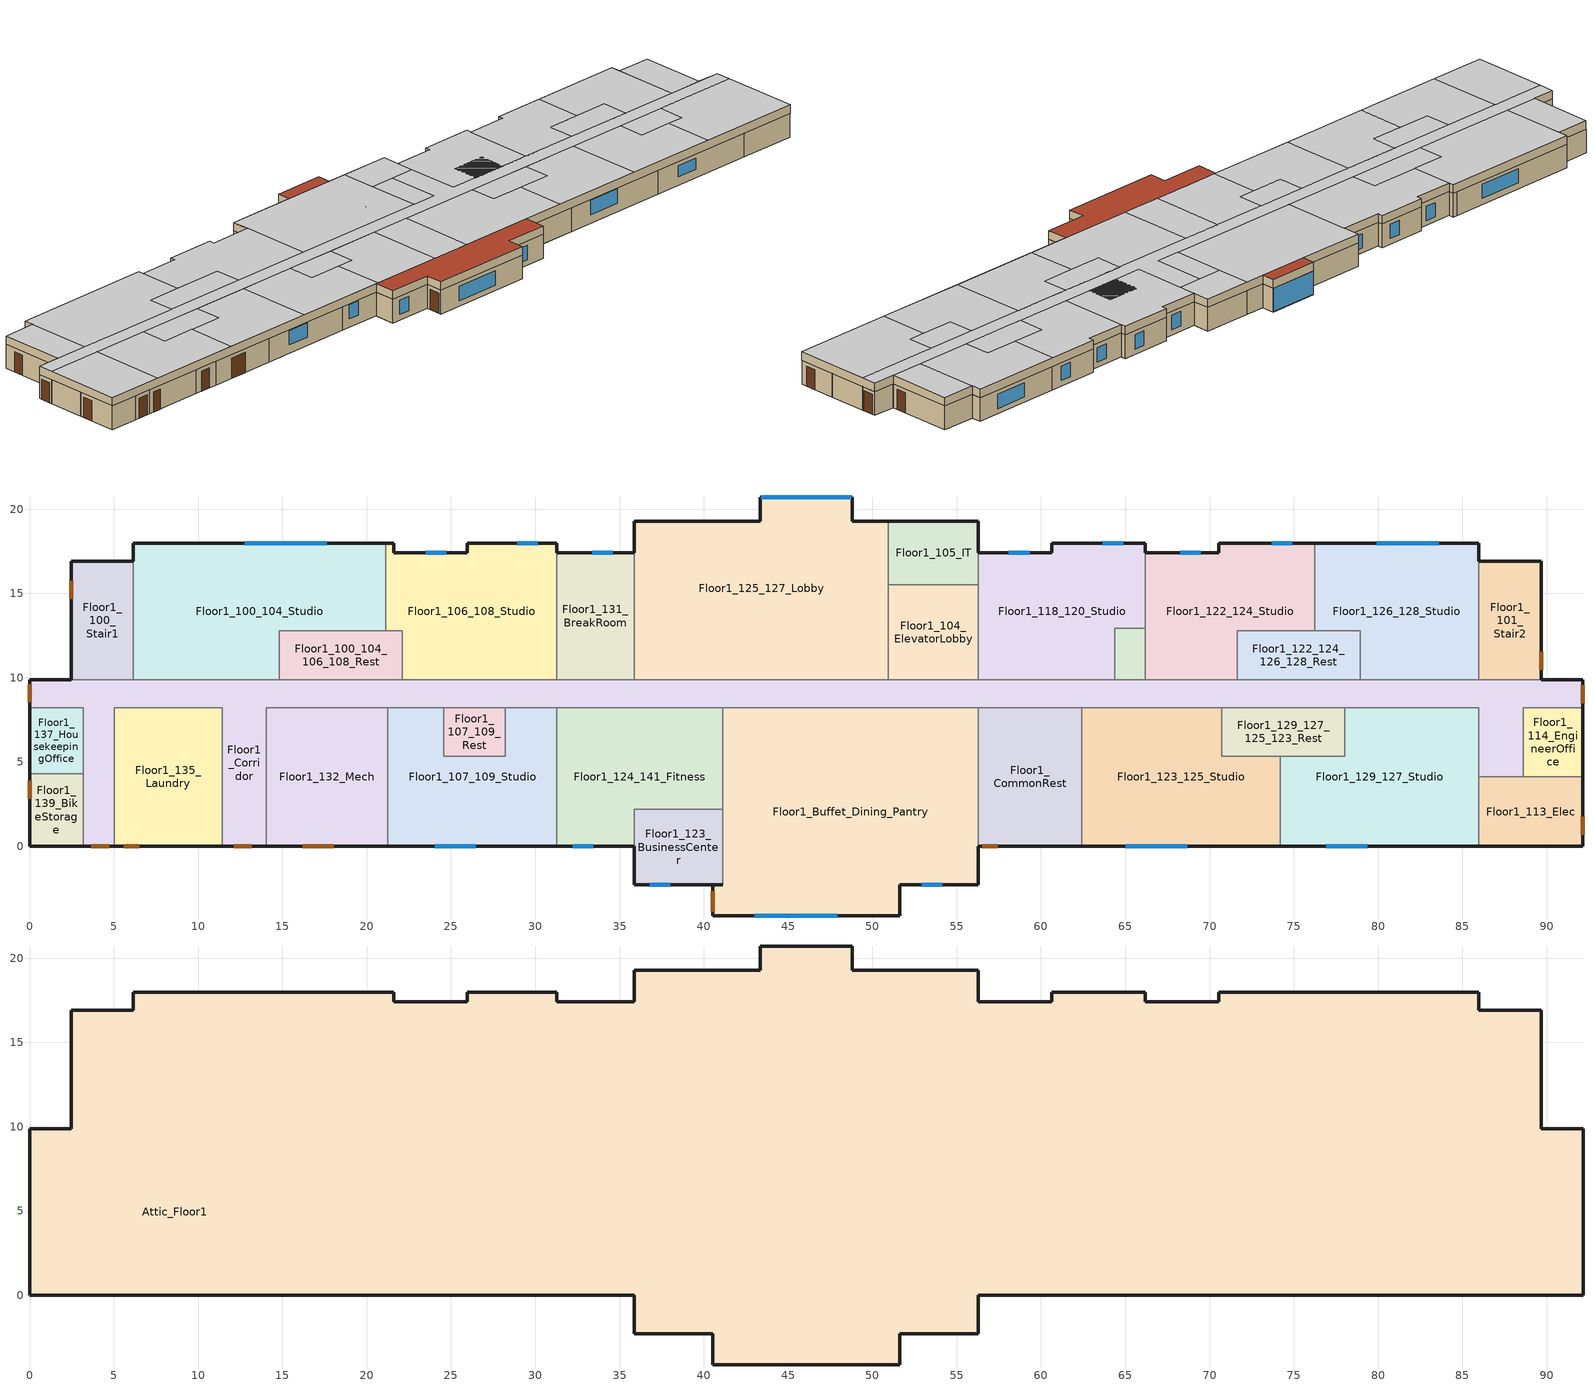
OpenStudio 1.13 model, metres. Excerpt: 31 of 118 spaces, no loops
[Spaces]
Floor1_125_127_Lobby
 floor ground: 35.86,9.89 35.86,19.28 43.35,19.28 43.35,20.71 48.81,20.71 48.81,19.28 50.95,19.28 50.95,9.89 z0
 wall outside: 50.95,19.28 48.81,19.28 48.81,20.71 43.35,20.71 43.35,19.28 35.86,19.28 35.86,17.42 z0:2.54
 wall to Floor1_Corridor: 35.86,9.89 50.95,9.89 z0:2.54
 wall to Floor1_131_BreakRoom: 35.86,17.42 35.86,9.89 z0:2.54
 wall to Floor1_105_IT: 50.95,15.51 50.95,19.28 z0:2.54
 wall to Floor1_104_ElevatorLobby: 50.95,9.89 50.95,15.51 z0:2.54
 window: 48.76,20.71 43.4,20.71 z0.04:2.49
Floor1_105_IT
 floor ground: 50.95,15.51 50.95,19.28 56.29,19.28 56.29,15.51 z0
 wall outside: 56.29,17.42 56.29,19.28 50.95,19.28 z0:2.54
 wall to Floor1_118_120_Studio: 56.29,15.51 56.29,17.42 z0:2.54
 wall to Floor1_104_ElevatorLobby: 50.95,15.51 56.29,15.51 z0:2.54
Floor1_126_128_Studio
 floor ground: 78.94,9.89 78.94,12.78 76.23,12.78 76.23,17.98 85.95,17.98 85.95,9.89 z0
 wall outside: 85.95,16.92 85.95,17.98 76.23,17.98 z0:2.54
 wall to Floor1_Corridor: 78.94,9.89 85.95,9.89 z0:2.54
 wall to Floor1_122_124_126_128_Rest: 76.23,12.78 78.94,12.78 78.94,9.89 z0:2.54
 wall to Floor1_122_124_Studio: 76.23,17.98 76.23,12.78 z0:2.54
 wall to Floor1_101_Stair2: 85.95,9.89 85.95,16.92 z0:2.54
 window: 83.59,17.98 79.93,17.98 z0.56:2.09
Floor1_122_124_Studio
 floor ground: 66.19,9.89 66.19,17.42 70.54,17.42 70.54,17.98 76.23,17.98 76.23,12.78 71.63,12.78 71.63,9.89 z0
 wall outside: 76.23,17.98 70.54,17.98 70.54,17.42 66.19,17.42 z0:2.54
 wall to Floor1_Corridor: 66.19,9.89 71.63,9.89 z0:2.54
 wall to Floor1_118_120_Rest: 66.19,12.93 66.19,9.89 z0:2.54
 wall to Floor1_118_120_Studio: 66.19,17.42 66.19,12.93 z0:2.54
 wall to Floor1_122_124_126_128_Rest: 71.63,9.89 71.63,12.78 76.23,12.78 z0:2.54
 window: 74.9,17.98 73.68,17.98 z0.62:2.15; 69.47,17.42 68.25,17.42 z0.55:2.08
Floor1_118_120_Studio
 floor ground: 56.29,9.89 56.29,17.42 60.63,17.42 60.63,17.98 66.19,17.98 66.19,12.93 64.36,12.93 64.36,9.89 z0
 wall outside: 66.19,17.42 66.19,17.98 60.63,17.98 60.63,17.42 56.29,17.42 z0:2.54
 wall to Floor1_Corridor: 56.29,9.89 64.36,9.89 z0:2.54
 wall to Floor1_104_ElevatorLobby: 56.29,15.51 56.29,9.89 z0:2.54
 wall to Floor1_118_120_Rest: 64.36,9.89 64.36,12.93 66.19,12.93 z0:2.54
 window: 64.89,17.98 63.67,17.98 z0.57:2.09; 59.32,17.42 58.1,17.42 z0.58:2.11
Floor1_106_108_Studio
 floor ground: 22.12,9.89 22.12,12.78 21.15,12.78 21.15,17.98 21.62,17.98 21.62,17.42 25.96,17.42 25.96,17.98 31.27,17.98 31.27,9.89 z0
 wall outside: 31.27,17.42 31.27,17.98 25.96,17.98 25.96,17.42 21.62,17.42 21.62,17.98 21.15,17.98 z0:2.54
 wall to Floor1_Corridor: 22.12,9.89 31.27,9.89 z0:2.54
 wall to Floor1_100_104_106_108_Rest: 21.15,12.78 22.12,12.78 22.12,9.89 z0:2.54
 wall to Floor1_100_104_Studio: 21.15,17.98 21.15,12.78 z0:2.54
 wall to Floor1_131_BreakRoom: 31.27,9.89 31.27,17.42 z0:2.54
 window: 30.16,17.98 28.94,17.98 z0.61:2.14; 24.73,17.42 23.51,17.42 z0.47:1.99
Floor1_100_104_Studio
 floor ground: 6.15,9.89 6.15,17.98 21.15,17.98 21.15,12.78 14.81,12.78 14.81,9.89 z0
 wall outside: 21.15,17.98 6.15,17.98 6.15,16.92 z0:2.54
 wall to Floor1_Corridor: 6.15,9.89 14.81,9.89 z0:2.54
 wall to Floor1_100_Stair1: 6.15,16.92 6.15,9.89 z0:2.54
 wall to Floor1_100_104_106_108_Rest: 14.81,9.89 14.81,12.78 21.15,12.78 z0:2.54
 window: 17.64,17.98 12.76,17.98 z0.64:2.16
Floor1_131_BreakRoom
 floor ground: 31.27,9.89 31.27,17.42 35.86,17.42 35.86,9.89 z0
 wall outside: 35.86,17.42 31.27,17.42 z0:2.54
 wall to Floor1_Corridor: 31.27,9.89 35.86,9.89 z0:2.54
 window: 34.61,17.42 33.39,17.42 z0.51:2.03
Floor1_101_Stair2
 floor ground: 85.95,9.89 85.95,16.92 89.66,16.92 89.66,9.89 z0
 wall outside: 89.66,9.89 89.66,16.92 85.95,16.92 z0:2.54
 wall to Floor1_Corridor: 85.95,9.89 89.66,9.89 z0:2.54
 door: 89.66,10.47 89.66,11.54 z0:2.13
Floor1_100_Stair1
 floor ground: 2.49,9.89 2.49,16.92 6.15,16.92 6.15,9.89 z0
 wall outside: 6.15,16.92 2.49,16.92 2.49,9.89 z0:2.54
 wall to Floor1_Corridor: 2.49,9.89 6.15,9.89 z0:2.54
 door: 2.49,15.76 2.49,14.7 z0:2.13
Floor1_104_ElevatorLobby
 floor ground: 50.95,9.89 50.95,15.51 56.29,15.51 56.29,9.89 z0
 wall to Floor1_Corridor: 50.95,9.89 56.29,9.89 z0:2.54
Floor1_118_120_Rest
 floor ground: 66.19,9.89 64.36,9.89 64.36,12.93 66.19,12.93 z0
 wall to Floor1_Corridor: 64.36,9.89 66.19,9.89 z0:2.54
Floor1_122_124_126_128_Rest
 floor ground: 71.63,9.89 71.63,12.78 78.94,12.78 78.94,9.89 z0
 wall to Floor1_Corridor: 71.63,9.89 78.94,9.89 z0:2.54
Floor1_100_104_106_108_Rest
 floor ground: 14.81,9.89 14.81,12.78 22.12,12.78 22.12,9.89 z0
 wall to Floor1_Corridor: 14.81,9.89 22.12,9.89 z0:2.54
Floor1_Corridor
 floor ground: 3.2,0 3.2,8.23 0,8.23 0,9.89 92.15,9.89 92.15,8.23 88.62,8.23 88.62,4.11 85.95,4.11 85.95,8.23 14.05,8.23 14.05,0 11.43,0 11.43,8.23 5.03,8.23 5.03,0 z0
 wall outside: 11.43,0 14.05,0 / 3.2,0 5.03,0 / 2.49,9.89 0,9.89 0,8.23 / 92.15,8.23 92.15,9.89 89.66,9.89 z0:2.54
 wall to Floor1_CommonRest: 56.29,8.23 62.41,8.23 z0:2.54
 wall to Floor1_Buffet_Dining_Pantry: 41.12,8.23 56.29,8.23 z0:2.54
 wall to Floor1_124_141_Fitness: 31.27,8.23 41.12,8.23 z0:2.54
 wall to Floor1_107_109_Studio: 28.22,8.23 31.27,8.23 / 21.26,8.23 24.56,8.23 z0:2.54
 wall to Floor1_107_109_Rest: 24.56,8.23 28.22,8.23 z0:2.54
 wall to Floor1_132_Mech: 14.05,0 14.05,8.23 21.26,8.23 z0:2.54
 wall to Floor1_135_Laundry: 5.03,0 5.03,8.23 11.43,8.23 11.43,0 z0:2.54
 wall to Floor1_139_BikeStorage: 3.2,4.3 3.2,0 z0:2.54
 wall to Floor1_137_HousekeepingOffice: 0,8.23 3.2,8.23 3.2,4.3 z0:2.54
 wall to Floor1_114_EngineerOffice: 88.62,4.11 88.62,8.23 92.15,8.23 z0:2.54
 wall to Floor1_113_Elec: 85.95,4.11 88.62,4.11 z0:2.54
 wall to Floor1_129_127_Studio: 78.03,8.23 85.95,8.23 85.95,4.11 z0:2.54
 wall to Floor1_129_127_125_123_Rest: 70.71,8.23 78.03,8.23 z0:2.54
 wall to Floor1_123_125_Studio: 62.41,8.23 70.71,8.23 z0:2.54
 door: 12.13,0 13.19,0 / 3.65,0 4.72,0 / 0,9.61 0,8.54 / 92.15,8.48 92.15,9.54 z0:2.13
Floor1_114_EngineerOffice
 floor ground: 88.62,4.11 88.62,8.23 92.15,8.23 92.15,4.11 z0
 wall outside: 92.15,4.11 92.15,8.23 z0:2.54
 wall to Floor1_113_Elec: 88.62,4.11 92.15,4.11 z0:2.54
Floor1_129_127_Studio
 floor ground: 74.18,0 74.18,5.34 78.03,5.34 78.03,8.23 85.95,8.23 85.95,0 z0
 wall outside: 74.18,0 85.95,0 z0:2.54
 wall to Floor1_123_125_Studio: 74.18,5.34 74.18,0 z0:2.54
 wall to Floor1_129_127_125_123_Rest: 78.03,8.23 78.03,5.34 74.18,5.34 z0:2.54
 wall to Floor1_113_Elec: 85.95,0 85.95,4.11 z0:2.54
 window: 76.92,0 79.36,0 z0.91:2.09
Floor1_129_127_125_123_Rest
 floor ground: 70.71,5.34 70.71,8.23 78.03,8.23 78.03,5.34 z0
 wall to Floor1_123_125_Studio: 70.71,8.23 70.71,5.34 74.18,5.34 z0:2.54
Floor1_123_125_Studio
 floor ground: 62.41,0 62.41,8.23 70.71,8.23 70.71,5.34 74.18,5.34 74.18,0 z0
 wall outside: 62.41,0 74.18,0 z0:2.54
 wall to Floor1_CommonRest: 62.41,8.23 62.41,0 z0:2.54
 window: 65.02,0 68.68,0 z0.91:2.44
Floor1_CommonRest
 floor ground: 56.29,0 56.29,8.23 62.41,8.23 62.41,0 z0
 wall outside: 56.29,0 57.6,0 62.41,0 z0:2.54
 wall to Floor1_Buffet_Dining_Pantry: 56.29,8.23 56.29,0 z0:2.54
 door: 56.51,0 57.43,0 z0:2.13
Floor1_Buffet_Dining_Pantry
 floor ground: 40.54,-4.12 40.54,-2.29 41.12,-2.29 41.12,8.23 56.29,8.23 56.29,-2.29 51.61,-2.29 51.61,-4.12 z0
 wall outside: 41.12,-2.29 40.54,-2.29 40.54,-4.12 51.61,-4.12 51.61,-2.29 56.29,-2.29 56.29,0 z0:2.54
 wall to Floor1_123_BusinessCenter: 41.12,2.19 41.12,-2.29 z0:2.54
 wall to Floor1_124_141_Fitness: 41.12,8.23 41.12,2.19 z0:2.54
 window: 52.91,-2.29 54.13,-2.29 z0.58:2.1; 43.03,-4.12 47.91,-4.12 z0.59:2.11
 door: 40.54,-2.65 40.54,-3.87 z0:2.13
Floor1_124_141_Fitness
 floor ground: 31.27,0 31.27,8.23 41.12,8.23 41.12,2.19 35.86,2.19 35.86,0 z0
 wall outside: 31.27,0 35.86,0 z0:2.54
 wall to Floor1_123_BusinessCenter: 35.86,0 35.86,2.19 41.12,2.19 z0:2.54
 wall to Floor1_107_109_Studio: 31.27,8.23 31.27,0 z0:2.54
 window: 32.22,0 33.43,0 z0.91:2.44
Floor1_107_109_Studio
 floor ground: 21.26,0 21.26,8.23 24.56,8.23 24.56,5.34 28.22,5.34 28.22,8.23 31.27,8.23 31.27,0 z0
 wall outside: 21.26,0 31.27,0 z0:2.54
 wall to Floor1_132_Mech: 21.26,8.23 21.26,0 z0:2.54
 wall to Floor1_107_109_Rest: 28.22,8.23 28.22,5.34 24.56,5.34 24.56,8.23 z0:2.54
 window: 24.03,0 26.47,0 z0.91:2.44
Floor1_107_109_Rest
 floor ground: 24.56,5.34 24.56,8.23 28.22,8.23 28.22,5.34 z0
Floor1_132_Mech
 floor ground: 21.26,0 14.05,0 14.05,8.23 21.26,8.23 z0
 wall outside: 14.05,0 21.26,0 z0:2.54
 door: 16.21,0 18.04,0 z0:2.13
Floor1_135_Laundry
 floor ground: 5.03,0 5.03,8.23 11.43,8.23 11.43,0 z0
 wall outside: 5.03,0 11.43,0 z0:2.54
 door: 5.6,0 6.51,0 z0:2.13
Floor1_137_HousekeepingOffice
 floor ground: 0,4.3 0,8.23 3.2,8.23 3.2,4.3 z0
 wall outside: 0,8.23 0,4.3 z0:2.54
 wall to Floor1_139_BikeStorage: 0,4.3 3.2,4.3 z0:2.54
Floor1_139_BikeStorage
 floor ground: 0,0 0,4.3 3.2,4.3 3.2,0 z0
 wall outside: 0,4.3 0,0 3.2,0 z0:2.54
 door: 0,3.89 0,2.82 z0:2.13
Floor1_113_Elec
 floor ground: 85.95,0 85.95,4.11 92.15,4.11 92.15,0 z0
 wall outside: 85.95,0 92.15,0 92.15,4.11 z0:2.54
 door: 92.15,0.68 92.15,1.74 z0:2.13
Floor1_123_BusinessCenter
 floor ground: 35.86,-2.29 35.86,2.19 41.12,2.19 41.12,-2.29 z0
 wall outside: 35.86,0 35.86,-2.29 40.54,-2.29 41.12,-2.29 z0:2.54
 window: 36.79,-2.29 38.01,-2.29 z0.61:2.14
Attic_Floor1
 floor to Floor1_106_108_Studio: 22.12,9.89 22.12,12.78 18.71,12.78 18.71,17.98 21.62,17.98 21.62,17.42 25.96,17.42 25.96,17.98 31.27,17.98 31.27,9.89 z2.54
 floor to Floor1_100_104_Studio: 6.15,9.89 6.15,17.98 18.71,17.98 18.71,12.78 14.81,12.78 14.81,9.89 z2.54
 floor to Floor1_126_128_Studio: 78.94,9.89 78.94,12.78 76.23,12.78 76.23,17.98 85.95,17.98 85.95,9.89 z2.54
 floor to Floor1_100_Stair1: 2.49,9.89 2.49,16.92 6.15,16.92 6.15,9.89 z2.54
 floor to Floor1_124_141_Fitness: 31.27,0 31.27,8.23 41.12,8.23 41.12,2.19 35.86,2.19 35.86,0 z2.54
 floor to Floor1_123_125_Studio: 62.41,0 62.41,8.23 70.71,8.23 70.71,5.34 74.18,5.34 74.18,0 z2.54
 floor to Floor1_101_Stair2: 85.95,9.89 85.95,16.92 89.66,16.92 89.66,9.89 z2.54
 floor to Floor1_125_127_Lobby: 35.86,9.89 35.86,19.28 43.35,19.28 43.35,20.71 48.81,20.71 48.81,19.28 50.95,19.28 50.95,9.89 z2.54
 floor to Floor1_100_104_106_108_Rest: 14.81,9.89 14.81,12.78 22.12,12.78 22.12,9.89 z2.54
 floor to Floor1_137_HousekeepingOffice: 0,4.3 0,8.23 3.2,8.23 3.2,4.3 z2.54
 floor to Floor1_122_124_126_128_Rest: 71.63,9.89 71.63,12.78 78.94,12.78 78.94,9.89 z2.54
 floor to Floor1_131_BreakRoom: 31.27,9.89 31.27,17.42 35.86,17.42 35.86,9.89 z2.54
 floor to Floor1_132_Mech: 14.05,0 14.05,8.23 21.26,8.23 21.26,0 z2.54
 floor to Floor1_Corridor: 3.2,0 3.2,8.23 0,8.23 0,9.89 92.15,9.89 92.15,8.23 88.62,8.23 88.62,4.11 85.95,4.11 85.95,8.23 14.05,8.23 14.05,0 z2.54
 floor to Floor1_122_124_Studio: 66.19,9.89 66.19,17.42 70.54,17.42 70.54,17.98 76.23,17.98 76.23,12.78 71.63,12.78 71.63,9.89 z2.54
 floor to Floor1_Buffet_Dining_Pantry (Air Wall): 40.54,-4.12 40.54,-2.29 41.12,-2.29 41.12,8.23 56.29,8.23 56.29,-2.29 51.61,-2.29 51.61,-4.12 z2.54
 floor to Floor1_118_120_Studio: 56.29,9.89 56.29,17.42 60.63,17.42 60.63,17.98 66.19,17.98 66.19,12.93 64.36,12.93 64.36,9.89 z2.54
 floor to Floor1_118_120_Rest: 64.36,9.89 64.36,12.93 66.19,12.93 66.19,9.89 z2.54
 floor to Floor1_114_EngineerOffice: 88.62,4.11 88.62,8.23 92.15,8.23 92.15,4.11 z2.54
 floor to Floor1_CommonRest: 56.29,0 56.29,8.23 62.41,8.23 62.41,0 z2.54
 floor to Floor1_139_BikeStorage: 0,0 0,4.3 3.2,4.3 3.2,0 z2.54
 floor to Floor1_113_Elec: 85.95,0 85.95,4.11 92.15,4.11 92.15,0 z2.54
 floor to Floor1_105_IT: 50.95,15.51 50.95,19.28 56.29,19.28 56.29,15.51 z2.54
 floor to Floor1_129_127_125_123_Rest: 70.71,5.34 70.71,8.23 78.03,8.23 78.03,5.34 z2.54
 floor to Floor1_129_127_Studio: 85.95,0 74.18,0 74.18,5.34 78.03,5.34 78.03,8.23 85.95,8.23 z2.54
 floor to Floor1_123_BusinessCenter: 35.86,-2.29 35.86,2.19 41.12,2.19 41.12,-2.29 z2.54
 floor to Floor1_104_ElevatorLobby: 50.95,9.89 50.95,15.51 56.29,15.51 56.29,9.89 z2.54
 floor to Floor1_135_Laundry: 5.03,0 5.03,8.23 11.43,8.23 11.43,0 z2.54
 floor to Floor1_107_109_Rest: 24.56,5.34 24.56,8.23 28.22,8.23 28.22,5.34 z2.54
 floor to Floor1_107_109_Studio: 21.26,0 21.26,8.23 31.27,8.23 31.27,0 z2.54
 wall outside: 35.86,-2.29 40.54,-2.29 40.54,-4.12 51.61,-4.12 51.61,-2.29 56.29,-2.29 56.29,0 92.15,0 92.15,9.89 89.66,9.89 89.66,16.92 85.95,16.92 85.95,17.98 70.54,17.98 70.54,17.42 66.19,17.42 66.19,17.98 60.63,17.98 60.63,17.42 56.29,17.42 56.29,19.28 48.81,19.28 48.81,20.71 43.35,20.71 43.35,19.28 35.86,19.28 35.86,17.42 31.27,17.42 31.27,17.98 25.96,17.98 25.96,17.42 21.62,17.42 21.62,17.98 6.15,17.98 6.15,16.92 2.49,16.92 2.49,9.89 0,9.89 0,0 35.86,0 35.86,-2.29 z2.54:3.43
 ceiling to Floor2_200_204_Studio: 6.15,17.98 6.15,9.89 17.96,9.89 17.96,12.78 21.62,12.78 21.62,17.98 z3.43
 ceiling to Floor2_24_26_28_30_Rest: 72.39,12.78 72.39,9.89 79.71,9.89 79.71,12.78 z3.43
 ceiling to Floor2_221_223_Studio: 64.54,8.23 64.54,5.34 60.88,5.34 60.88,0 70.94,0 70.94,8.23 z3.43
 ceiling to Floor2_207_209_Studio: 19.79,8.23 19.79,5.34 16.13,5.34 16.13,0 26.11,0 26.11,8.23 z3.43
 ceiling to Floor2_229_231_Studio: 82.83,8.23 82.83,5.34 81,5.34 81,0 92.15,0 92.15,8.23 z3.43
 ceiling to Floor2_11_13_15_Rest: 32.44,8.23 32.44,5.34 37.92,5.34 37.92,8.23 z3.43
 ceiling to Floor2_204_Elevator: 50.95,15.51 50.95,9.89 53.62,9.89 53.62,15.51 z3.43
 ceiling to Floor2_17_19_21_23_Rest: 57.23,8.23 57.23,5.34 64.54,5.34 64.54,8.23 z3.43
 ceiling to Floor2_OpenBelow (Air Wall): 48.2,8.23 43.85,8.23 43.85,0 48.2,0 z3.43
 ceiling to Floor2_Corridor: 53.62,15.51 53.62,9.89 0,9.89 0,8.23 92.15,8.23 92.15,9.89 56.29,9.89 56.29,15.51 z3.43
 ceiling to Floor2_228_230_Studio: 76.05,17.98 76.05,12.78 79.71,12.78 79.71,9.89 85.95,9.89 85.95,17.98 z3.43
 ceiling to Floor2_217_219_Studio: 48.2,8.23 48.2,0 60.88,0 60.88,5.34 57.23,5.34 57.23,8.23 z3.43
 ceiling to Floor2_Laundry: 0,8.23 0,0 6.15,0 6.15,8.23 z3.43
 ceiling to Floor2_203_205_Studio: 6.15,8.23 6.15,0 16.13,0 16.13,5.34 12.47,5.34 12.47,8.23 z3.43
 ceiling to Floor2_03_05_07_09_Rest: 12.47,8.23 12.47,5.34 19.79,5.34 19.79,8.23 z3.43
 ceiling to Floor2_224_226_Studio: 70.54,17.98 70.54,17.42 66.19,17.42 66.19,9.89 72.39,9.89 72.39,12.78 76.05,12.78 76.05,17.98 z3.43
 ceiling to Floor2_201_Stair2: 85.95,16.92 85.95,9.89 89.66,9.89 89.66,16.92 z3.43
 ceiling to Floor2_211_213_Studio: 26.11,8.23 26.11,0 36.09,0 36.09,5.34 32.44,5.34 32.44,8.23 z3.43
 ceiling to Floor2_200_Stair1: 2.49,16.92 2.49,9.89 6.15,9.89 6.15,16.92 z3.43
 ceiling to Floor2_225_227_Studio: 70.94,8.23 70.94,0 81,0 81,5.34 77.34,5.34 77.34,8.23 z3.43
 ceiling to Floor2_00_04_06_08_10_Rest: 17.96,12.78 17.96,9.89 27.1,9.89 27.1,12.78 z3.43
 ceiling to Floor2_25_27_29_31_Rest: 77.34,8.23 77.34,5.34 82.83,5.34 82.83,8.23 z3.43
 ceiling to Floor2_206_208_210_Studio: 25.96,17.98 25.96,17.42 21.62,17.42 21.62,12.78 27.1,12.78 27.1,9.89 35.86,9.89 35.86,17.42 31.27,17.42 31.27,17.98 z3.43
 ceiling to Floor2_205_IT: 50.95,19.28 50.95,15.51 56.29,15.51 56.29,19.28 z3.43
 ceiling to Floor2_220_222_Studio: 60.63,17.98 60.63,17.42 56.29,17.42 56.29,9.89 66.19,9.89 66.19,17.98 z3.43
 ceiling to Floor2_212_214_216_Studio: 35.86,19.28 35.86,9.89 50.95,9.89 50.95,19.28 z3.43
 ceiling to Floor2_215_Studio: 43.85,8.23 37.92,8.23 37.92,5.34 36.09,5.34 36.09,0 43.85,0 z3.43
 ceiling to Floor2_212_214_216_Rest: 41.81,12.78 41.81,9.89 47.29,9.89 47.29,12.78 z3.43
 ceiling to Floor2_220_222_Rest: 59.36,12.78 59.36,9.89 63.02,9.89 63.02,12.78 z3.43
 roof outside: 43.35,20.71 43.35,19.28 48.81,19.28 48.81,20.71 z3.43; 35.86,0 35.86,-2.29 40.54,-2.29 40.54,-4.12 51.61,-4.12 51.61,-2.29 56.29,-2.29 56.29,0 z3.43
[ClimateZones]
Climate Zone Institution Name 1=ASHRAE; Climate Zone Document Name 1=ANSI/ASHRAE Standard 169; Climate Zone Document Year 1=2006; Climate Zone Value 1=6A; Climate Zone Institution Name 2=CEC; Climate Zone Document Name 2=California Climate Zone Descriptions; Climate Zone Document Year 2=1995
[Building]
CandleWood Suites, Fort Drum, NY: Nominal Floor to Floor Height {m}=3.3528; Space Type=LrgHotel - GuestRoom; Default Construction Set=LrgHotelConsSet adj roof insulation adj ext wall insulation; Standards Number of Stories=4; Standards Number of Above Ground Stories=4; Standards Building Type=LargeHotel; Standards Number of Living Units=240; Nominal Floor to Ceiling Height {m}=2.4384
[Site]
Watertown Ap: Latitude {deg}=44; Longitude {deg}=-76.02; Time Zone {hr}=-5; Elevation {m}=97
[SizingPeriod:DesignDay] Barometric Pressure {Pa}=100165; Sky Clearness=0; Rain Indicator=0; Snow Indicator=0; Day of Month=21; Daylight Saving Time Indicator=0; Humidity Indicating Type=Wetbulb; Dry-Bulb Temperature Range Modifier Type=DefaultMultipliers
Name | Maximum Dry-Bulb Temperature {C} | Daily Dry-Bulb Temperature Range {deltaC} | Humidity Indicating Conditions at Maximum Dry-Bulb | Wind Speed {m/s} | Wind Direction {deg} | Month | Day Type | Solar Model Indicator | ASHRAE Taub | ASHRAE Taud
Watertown Ap Ann Clg .4% Condns DB=>MWB | 29.6 | 10.8 | 22 | 4.8 | 250 | 7 | SummerDesignDay | ASHRAETau | 0.457 | 2.015
Watertown Ap Ann Htg 99.6% Condns DB | -25 | 0 | -25 | 2.2 | 80 | 1 | WinterDesignDay | ASHRAEClearSky
[Construction]
ExtSlabCarpet 4in: MAT-CC05 4 HW CONCRETE, SlabInsulation, G05 25mm wood
Interior Floor: F16 Acoustic tile, F05 Ceiling air space resistance, M11 100mm lightweight concrete
Interior Wall: G01a 19mm gypsum board, F04 Wall air space resistance, G01a 19mm gypsum board
Interior Ceiling: M11 100mm lightweight concrete, F05 Ceiling air space resistance, F16 Acoustic tile
ExtWindow Metal: Fixed Window 3.12/0.40/0.31
Exterior Door: F08 Metal surface, I01 25mm insulation board
Interior Window: Clear 3mm
Interior Door; Interior Partition: G05 25mm wood
Air Wall: Air Wall Material
ExtRoof IEAD adj roof insulation: Roof Membrane, IEAD Roof Insulation R-19.72 IP_R-value 49.0 (ft^2*h*R/Btu), Metal Decking
ExtWall Mass adj ext wall insulation: 1IN Stucco, 8IN CONCRETE HW RefBldg, Mass Wall Insulation R-10.11 IP_R-value 20.0 (ft^2*h*R/Btu), 1/2IN Gypsum
[Material] Thermal Absorptance=0.9
Name | Roughness | Thickness {m} | Conductivity {W/m-K} | Density {kg/m3} | Specific Heat {J/kg-K} | Solar Absorptance | Visible Absorptance
MAT-CC05 4 HW CONCRETE | Rough | 0.1016 | 1.311 | 2240 | 836.8 | 0.85 | 0.85
1IN Stucco | Smooth | 0.0253 | 0.6918 | 1858 | 837 | 0.92 | 0.92
8IN CONCRETE HW RefBldg | Rough | 0.2032 | 1.311 | 2240 | 836.8 | 0.7 | 0.7
1/2IN Gypsum | Smooth | 0.0127 | 0.16 | 784.9 | 830 | 0.4 | 0.4
Roof Membrane | VeryRough | 0.0095 | 0.16 | 1121.29 | 1460 | 0.7 | 0.7
Metal Decking | MediumSmooth | 0.0015 | 45.006 | 7680 | 418.4 | 0.6 | 0.6
F16 Acoustic tile | MediumSmooth | 0.0191 | 0.06 | 368 | 590 | 0.3 | 0.3
M11 100mm lightweight concrete | MediumRough | 0.1016 | 0.53 | 1280 | 840 | 0.5 | 0.5
G01a 19mm gypsum board | MediumSmooth | 0.019 | 0.16 | 800 | 1090 | 0.4 | 0.4
F08 Metal surface | Smooth | 0.0008 | 45.28 | 7824 | 500 | 0.7 | 0.7
I01 25mm insulation board | MediumRough | 0.0254 | 0.03 | 43 | 1210 | 0.6 | 0.6
G05 25mm wood | MediumSmooth | 0.0254 | 0.15 | 608 | 1630 | 0.5 | 0.5
IEAD Roof Insulation R-19.72 IP_R-value 49.0 (ft^2*h*R/Btu) | MediumRough | 0.422841 | 0.049 | 265 | 836.8 | 0.7 | 0.7
Mass Wall Insulation R-10.11 IP_R-value 20.0 (ft^2*h*R/Btu) | MediumRough | 0.172588 | 0.049 | 265 | 836.8 | 0.7 | 0.7
SlabInsulation | MediumRough | 0.08128 | 0.049 | 265 | 836.8 | 0.7 | 0.7
[DefaultSurfaceConstructions]
Name | Floor Construction | Wall Construction | Roof Ceiling Construction
Default Surface Constructions 2 | Interior Floor | Interior Wall | Interior Ceiling
Default Surface Constructions 3 | ExtSlabCarpet 4in | ExtSlabCarpet 4in | ExtSlabCarpet 4in
Default Surface Constructions 1 adj roof insulation adj ext wall insulation | ExtSlabCarpet 4in | ExtWall Mass adj ext wall insulation | ExtRoof IEAD adj roof insulation
[Material:AirGap]
Name | Thermal Resistance {m2-K/W}
F05 Ceiling air space resistance | 0.18
F04 Wall air space resistance | 0.15
[DefaultSubSurfaceConstructions]
Name | Fixed Window Construction | Operable Window Construction | Door Construction | Tubular Daylight Dome Construction | Tubular Daylight Diffuser Construction
Default Sub Surface Constructions 1 | ExtWindow Metal | ExtWindow Metal | Exterior Door | Interior Window | Interior Window
Default Sub Surface Constructions 2 | Interior Window | Interior Window | Interior Door
[WindowMaterial:SimpleGlazingSystem]
Fixed Window 3.12/0.40/0.31: U-Factor {W/m2-K}=1.98739; Solar Heat Gain Coefficient=0.35; Visible Transmittance=0.31
[WindowMaterial:Glazing]
Clear 3mm: Optical Data Type=SpectralAverage; Thickness {m}=0.003; Solar Transmittance at Normal Incidence=0.837; Front Side Solar Reflectance at Normal Incidence=0.075; Back Side Solar Reflectance at Normal Incidence=0; Visible Transmittance at Normal Incidence=0.898; Front Side Visible Reflectance at Normal Incidence=0.081; Back Side Visible Reflectance at Normal Incidence=0; Infrared Transmittance at Normal Incidence=0; Front Side Infrared Hemispherical Emissivity=0.84; Back Side Infrared Hemispherical Emissivity=0.84; Conductivity {W/m-K}=0.9; Dirt Correction Factor for Solar and Visible Transmittance=1; Solar Diffusing=No
[Material:AirWall]
Air Wall Material
[DefaultConstructionSet]
LrgHotelConsSet adj roof insulation adj ext wall insulation: Default Exterior Surface Constructions=Default Surface Constructions 1 adj roof insulation adj ext wall insulation; Default Interior Surface Constructions=Default Surface Constructions 2; Default Ground Contact Surface Constructions=Default Surface Constructions 3; Default Exterior SubSurface Constructions=Default Sub Surface Constructions 1; Default Interior SubSurface Constructions=Default Sub Surface Constructions 2; Interior Partition Construction=Interior Partition
[SpaceType] Standards Building Type=LargeHotel
Name | Default Schedule Set | Design Specification Outdoor Air Object | Standards Space Type
LrgHotel - Attic | LrgHotel - Attic Schedule Set | LrgHotel - Attic Ventilation | Attic
LrgHotel - Corridor | LrgHotel - Corridor Schedule Set | LrgHotel - Circulation Ventilation | Corridor
LrgHotel - GuestRoom | LrgHotel - GuestRoom Schedule Set | LrgHotel - Guest Room Ventilation | GuestRoom
LrgHotel - Kitchen | LrgHotel - Kitchen Schedule Set | LrgHotel - Kitchen Ventilation | Kitchen
LrgHotel - Laundry | LrgHotel - Laundry Schedule Set | LrgHotel - Laundry Ventilation | Laundry
LrgHotel - Lobby; LrgHotel - Lounge | LrgHotel - Lobby/BusinessCenter Schedule Set | LrgHotel - Lobby Ventilation | Lobby
LrgHotel - Elec/Mechanical | LrgHotel - Elec/Mechanical Schedule Set | LrgHotel - Mechanical Ventilation | Mechanical
LrgHotel - Storage | LrgHotel - Storage Schedule Set | LrgHotel - Storage Ventilation | Storage
LrgHotel - Restrooms | LrgHotel - Restroom Schedule Set | LrgHotel - Guest Room Ventilation | GuestRoom
LrgHotel - Stairs | LrgHotel - Stairs Schedule Set | LrgHotel - Stairs Ventilation | Corridor
LrgHotel - Elevator | LrgHotel - Elevator Schedule Set | LrgHotel - Circulation Ventilation | Corridor
LrgHotel - IT Space | LrgHotel - IT/Office Schedule Set | LrgHotel - IT Ventilation | Mechanical
LrgHotel - Office | LrgHotel - IT/Office Schedule Set | LrgHotel - Office Ventilation | Retail
LrgHotel - Business Center | LrgHotel - Lobby/BusinessCenter Schedule Set | LrgHotel - Lobby Ventilation | Banquet
LrgHotel - Fitness Center | LrgHotel - FitnessRoom Schedule Set | LrgHotel - Lobby Ventilation | Lobby
[DefaultScheduleSet] Infiltration Schedule=LargeHotel Infil Quarter On
Name | Number of People Schedule | People Activity Level Schedule | Lighting Schedule | Electric Equipment Schedule | Gas Equipment Schedule
LrgHotel - Attic Schedule Set; LrgHotel - Lobby/BusinessCenter Schedule Set; LrgHotel - Storage Schedule Set; LrgHotel - IT/Office Schedule Set; LrgHotel - FitnessRoom Schedule Set | LargeHotel Bldg Occ | LargeHotel Activity | LargeHotel Bldg Light | LargeHotel Bldg Equip
LrgHotel - Corridor Schedule Set | LargeHotel Bldg Occ | LargeHotel Activity | LargeHotel Bldg Light-Corridors
LrgHotel - GuestRoom Schedule Set | LargeHotel GuestRoom Occ | LargeHotel Activity | LargeHotel Bldg Light | LargeHotel GuestRoom Equip
LrgHotel - Kitchen Schedule Set | LargeHotel Bldg Occ | LargeHotel Activity | LargeHotel Bldg Light | LargeHotel Kitchen Equip | LargeHotel Kitchen Gas
LrgHotel - Laundry Schedule Set | LargeHotel Bldg Occ | LargeHotel Activity | LargeHotel Bldg Light | LargeHotel LaundryRoom Equip | LargeHotel LaundryRoom Gas
LrgHotel - Elec/Mechanical Schedule Set | LargeHotel Bldg Occ |  | LargeHotel Bldg Light | LargeHotel Bldg Equip
LrgHotel - Restroom Schedule Set | LargeHotel GuestRoom Occ | LargeHotel Activity | LargeHotel Bldg Light | LargeHotel Bldg Equip
LrgHotel - Stairs Schedule Set | LargeHotel Bldg Occ | LargeHotel Activity | LargeHotel Bldg Light
LrgHotel - Elevator Schedule Set | LargeHotel Bldg Occ | LargeHotel Activity | LargeHotel Bldg Light | LargeHotel Elevator PlugLoad Sch
[DesignSpecification:OutdoorAir] Outdoor Air Method=Sum
Name | Outdoor Air Flow per Person {m3/s-person} | Outdoor Air Flow per Floor Area {m3/s-m2}
LrgHotel - Attic Ventilation | 0 | 0.0003048
LrgHotel - Circulation Ventilation |  | 0.0003048
LrgHotel - Guest Room Ventilation | 0.00235974 | 0.0003048
LrgHotel - Kitchen Ventilation | 0.00353961 | 0.0009144
LrgHotel - Laundry Ventilation; LrgHotel - Lobby Ventilation | 0.00353961 | 0.0003048
LrgHotel - Mechanical Ventilation; LrgHotel - Storage Ventilation |  | 0.0006096
LrgHotel - IT Ventilation; LrgHotel - Stairs Ventilation | 0.00707921
LrgHotel - Office Ventilation | 0.00943895
[SpaceInfiltration:DesignFlowRate] Design Flow Rate Calculation Method=Flow/ExteriorArea; Flow per Exterior Surface Area {m3/s-m2}=0.000226568
Name | Space or SpaceType
LrgHotel - Attic Infiltration | LrgHotel - Attic
LrgHotel - Corridor Infiltration | LrgHotel - Corridor
LrgHotel - GuestRoom Infiltration | LrgHotel - GuestRoom
LrgHotel - Kitchen Infiltration | LrgHotel - Kitchen
LrgHotel - Laundry Infiltration | LrgHotel - Laundry
LrgHotel - Lobby Infiltration | LrgHotel - Lobby
LrgHotel - Mechanical Infiltration | LrgHotel - Elec/Mechanical
LrgHotel - Storage Infiltration | LrgHotel - Storage
LrgHotel - Restroom Infiltration | LrgHotel - Restrooms
LrgHotel - Stairs Infiltration | LrgHotel - Stairs
LrgHotel - Elevator Infiltration | LrgHotel - Elevator
LrgHotel - IT Infiltration | LrgHotel - IT Space
LrgHotel - Office Infiltration | LrgHotel - Office
LrgHotel - BusinessCenter Infiltration | LrgHotel - Business Center
LrgHotel -Fitness Infiltration | LrgHotel - Fitness Center
LrgHotel - Lounge Infiltration | LrgHotel - Lounge
[ThermostatSetpoint:DualSetpoint]
Name | Heating Setpoint Temperature Schedule | Cooling Setpoint Temperature Schedule
Thermal Zone: Floor1_CommonRest Thermostat; Thermal Zone: Floor1_114_EngineerOffice Thermostat; Thermal Zone: Floor1_131_BreakRoom Thermostat; Thermal Zone: Floor1_Buffet_Dining_Pantry Thermostat; Thermal Zone: Floor1_124_141_Fitness Thermostat; Thermal Zone: Floor1_137_HousekeepingOffice Thermostat; Thermal Zone: Floor1_113_Elec Thermostat; Thermal Zone: Floor1_123_BusinessCenter Thermostat; Thermal Zone: Floor1_105_IT Thermostat; Thermal Zone: Floor1_135_Laundry Thermostat 1; Thermal Zone: Floor1_132_Mech Thermostat 1; Thermal Zone: Floor1_125_127_Lobby Thermostat 1 | LargeHotel HtgSetp | LargeHotel ClgSetp
Thermal Zone: Floor1_123_125_Studio Thermostat; Thermal Zone: Floor1_129_127_Studio Thermostat; Thermal Zone: Floor1_100_104_Studio Thermostat; Thermal Zone: Floor1_106_108_Studio Thermostat; Thermal Zone: Floor1_107_109_Studio Thermostat; Thermal Zone: Floor1_118_120_Studio Thermostat; Thermal Zone: Floor1_122_124_Studio Thermostat; Thermal Zone: Floor1_126_128_Studio Thermostat; Thermal Zone: Floor1_129_127_125_123_Rest Thermostat 1; Thermal Zone: Floor1_100_104_106_108_Rest Thermostat 1; Thermal Zone: Floor1_122_124_126_128_Rest Thermostat 1; Thermal Zone: Floor1_118_120_Rest Thermostat 1; Thermal Zone: Floor1_107_109_Rest Thermostat 1 | LargeHotel GuestRoom HtgSetp | LargeHotel GuestRoom ClgSetp
Thermal Zone: Floor1_Corridor Thermostat; Thermal Zone: Floor1_104_ElevatorLobby Thermostat; Thermal Zone: Floor1_100_Stair1 Thermostat 1; Thermal Zone: Floor1_101_Stair2 Thermostat 1 | LargeHotel Corridor HtgSetp | LargeHotel Corridor ClgSetp
Thermal Zone: Attic_Floor1 Thermostat 1 | Heating Never Come On | Cooling Never Come On
Thermal Zone: Floor1_139_BikeStorage Thermostat 1
[Lights:Definition] Design Level Calculation Method=Watts/Area
Name | Watts per Space Floor Area {W/m2}
Corridor Lights Definition; IT Lights Definition | 6.99654
GuestRoom Lights Definition | 8.50349
Kitchen Lights Definition | 7.31946
Laundry Lights Definition | 6.45835
Lobby Lights Definition | 10.3334
Mechanical Lights Definition | 6.82432
Storage Lights Definition | 4.84376
RestRoom Lights Definition | 5.81251
Business Center Lights Definition | 8.83717
Stairs Lights Definition | 6.02779
Elevator Lights Definition | 7.16876
Office Lights Definition | 7.41633
Fitness Lights Definition | 9.14932
Lounge Lights Definition | 10.2257
[Lights]
Name | Lights Definition | Space or SpaceType
LrgHotel - Corridor Lights | Corridor Lights Definition | LrgHotel - Corridor
LrgHotel - GuestRoom Lights | GuestRoom Lights Definition | LrgHotel - GuestRoom
LrgHotel - Kitchen Lights | Kitchen Lights Definition | LrgHotel - Kitchen
LrgHotel - Laundry Lights | Laundry Lights Definition | LrgHotel - Laundry
LrgHotel - Lobby Lights | Lobby Lights Definition | LrgHotel - Lobby
LrgHotel - Mechanical Lights | Mechanical Lights Definition | LrgHotel - Elec/Mechanical
LrgHotel - Storage Lights | Storage Lights Definition | LrgHotel - Storage
LrgHotel - Rest Lights | RestRoom Lights Definition | LrgHotel - Restrooms
LrgHotel - BC Lights | Business Center Lights Definition | LrgHotel - Business Center
LrgHotel - Elev Lights | Elevator Lights Definition | LrgHotel - Elevator
LrgHotel - Fitness Lights | Fitness Lights Definition | LrgHotel - Fitness Center
LrgHotel - Lounge Lights | Lounge Lights Definition | LrgHotel - Lounge
LrgHotel - Office Lights | Office Lights Definition | LrgHotel - Office
LrgHotel - Stairs Lights | Stairs Lights Definition | LrgHotel - Stairs
LrgHotel - IT Lights | IT Lights Definition | LrgHotel - IT Space
[People:Definition] Number of People Calculation Method=Area/Person; Fraction Radiant=0.3
Name | Space Floor Area per Person {m2/person}
Corridor People Definition; Storage People Definition; Mech People Definition | 46.45152
GuestRoom People Definition; Rest People Definition | 23.22576
Kitchen People Definition; Lobby People Definition; Business Centre People Definition | 18.5806
Laundry People Definition | 27.8709
Office People Definition; Fitness People Definition | 9.290304
[People]
Name | People Definition | Space or SpaceType
LrgHotel - Corridor People | Corridor People Definition | LrgHotel - Corridor
LrgHotel - GuestRoom People | GuestRoom People Definition | LrgHotel - GuestRoom
LrgHotel - Kitchen People | Kitchen People Definition | LrgHotel - Kitchen
LrgHotel - Laundry People | Laundry People Definition | LrgHotel - Laundry
LrgHotel - Lobby People | Lobby People Definition | LrgHotel - Lobby
LrgHotel - Storage People | Storage People Definition | LrgHotel - Storage
LrgHotel - Rest People | Rest People Definition | LrgHotel - Restrooms
LrgHotel - BC People | Business Centre People Definition | LrgHotel - Business Center
LrgHotel - Elec/Mech People | Mech People Definition | LrgHotel - Elec/Mechanical
LrgHotel - Elevator People | Corridor People Definition | LrgHotel - Elevator
LrgHotel - IT People | Office People Definition | LrgHotel - IT Space
LrgHotel - Office People | Office People Definition | LrgHotel - Office
LrgHotel - Stairs People | Corridor People Definition | LrgHotel - Stairs
LrgHotel - Fitness People | Fitness People Definition | LrgHotel - Fitness Center
LrgHotel - Lounge People | Lobby People Definition | LrgHotel - Lounge
[ElectricEquipment:Definition]
Name | Design Level Calculation Method | Watts per Space Floor Area {W/m2} | Design Level {W} | Fraction Latent | Fraction Radiant | Fraction Lost
GuestRoom Electric Equipment Definition; Mechanical Electric Equipment Definition; Business Centre Electric Equipment Definition | Watts/Area | 5.38196
Kitchen Electric Equipment Definition | EquipmentLevel |  | 6662
Laundry Electric Equipment Definition | EquipmentLevel |  | 3093 | 0 | 0 | 0.7
Lobby Electric Equipment Definition | Watts/Area | 2.69098
Storage Electric Equipment Definition; Restroom Electric Equipment Definition | Watts/Area | 0.538196
IT Equipment Definition | Watts/Area | 49.6001 |  |  | 0
Office Electric Equipment Definition | Watts/Area | 8.07293
Fitness Center Electric Equipment Definition | Watts/Area | 10.7639
Elevator Electric Equipment Definition | EquipmentLevel |  | 595 | 0 | 0 | 0.7
[ElectricEquipment]
Name | Electric Equipment Definition | Space or SpaceType | Schedule
LrgHotel - GuestRoom Electric Equipment | GuestRoom Electric Equipment Definition | LrgHotel - GuestRoom
LrgHotel - Kitchen Electric Equipment | Kitchen Electric Equipment Definition | LrgHotel - Kitchen
LrgHotel - Laundry Electric Equipment | Laundry Electric Equipment Definition | LrgHotel - Laundry
LrgHotel - Lobby Electric Equipment | Lobby Electric Equipment Definition | LrgHotel - Lobby
LrgHotel - Mechanical Electric Equipment | Mechanical Electric Equipment Definition | LrgHotel - Elec/Mechanical
LrgHotel - Storage Electric Equipment | Storage Electric Equipment Definition | LrgHotel - Storage
LrgHotel - Rest Electric Equipment | Restroom Electric Equipment Definition | LrgHotel - Restrooms
LrgHotel -Lounge Electric Equipment | Lobby Electric Equipment Definition | LrgHotel - Lounge
LrgHotel - BC Electric Equipment | Business Centre Electric Equipment Definition | LrgHotel - Business Center
LrgHotel - Fitness Electric Equipment | Fitness Center Electric Equipment Definition | LrgHotel - Fitness Center
LrgHotel - IT Electric Equipment | IT Equipment Definition | LrgHotel - IT Space | ITRoom Equip
LrgHotel - Office Electric Equipment | Office Electric Equipment Definition | LrgHotel - Office
LrgHotel - Elev Electic | Elevator Electric Equipment Definition | LrgHotel - Elevator
[GasEquipment:Definition] Design Level Calculation Method=EquipmentLevel
Name | Design Level {W} | Fraction Lost
Kitchen Gas Equipment Definition | 63010.3 | 0
Laundry Gas Equipment Definition | 12324.8 | 0.75
[GasEquipment]
Name | Gas Equipment Definition | Space or SpaceType
LrgHotel - Kitchen Gas Equipment | Kitchen Gas Equipment Definition | LrgHotel - Kitchen
LrgHotel - Laundry Gas Equipment | Laundry Gas Equipment Definition | LrgHotel - Laundry
[BuildingStory]
Building Story 1: Nominal Z Coordinate {m}=0; Nominal Floor to Floor Height {m}=2.54
[Space] Building Story=Building Story 1
Name | Space Type | Thermal Zone | Part of Total Floor Area
Floor1_125_127_Lobby | LrgHotel - Lobby | Thermal Zone: Floor1_125_127_Lobby
Floor1_105_IT | LrgHotel - IT Space | Thermal Zone: Floor1_105_IT
Floor1_126_128_Studio | LrgHotel - GuestRoom | Thermal Zone: Floor1_126_128_Studio
Floor1_122_124_Studio | LrgHotel - GuestRoom | Thermal Zone: Floor1_122_124_Studio
Floor1_118_120_Studio | LrgHotel - GuestRoom | Thermal Zone: Floor1_118_120_Studio
Floor1_106_108_Studio | LrgHotel - GuestRoom | Thermal Zone: Floor1_106_108_Studio
Floor1_100_104_Studio | LrgHotel - GuestRoom | Thermal Zone: Floor1_100_104_Studio
Floor1_131_BreakRoom | LrgHotel - Lounge | Thermal Zone: Floor1_131_BreakRoom
Floor1_101_Stair2 | LrgHotel - Stairs | Thermal Zone: Floor1_101_Stair2
Floor1_100_Stair1 | LrgHotel - Stairs | Thermal Zone: Floor1_100_Stair1
Floor1_104_ElevatorLobby | LrgHotel - Elevator | Thermal Zone: Floor1_104_ElevatorLobby
Floor1_118_120_Rest | LrgHotel - Restrooms | Thermal Zone: Floor1_118_120_Rest
Floor1_122_124_126_128_Rest | LrgHotel - Restrooms | Thermal Zone: Floor1_122_124_126_128_Rest
Floor1_100_104_106_108_Rest | LrgHotel - Restrooms | Thermal Zone: Floor1_100_104_106_108_Rest
Floor1_Corridor | LrgHotel - Corridor | Thermal Zone: Floor1_Corridor
Floor1_114_EngineerOffice | LrgHotel - Office | Thermal Zone: Floor1_114_EngineerOffice
Floor1_129_127_Studio | LrgHotel - GuestRoom | Thermal Zone: Floor1_129_127_Studio
Floor1_129_127_125_123_Rest | LrgHotel - Restrooms | Thermal Zone: Floor1_129_127_125_123_Rest
Floor1_123_125_Studio | LrgHotel - GuestRoom | Thermal Zone: Floor1_123_125_Studio
Floor1_CommonRest | LrgHotel - Restrooms | Thermal Zone: Floor1_CommonRest
Floor1_Buffet_Dining_Pantry | LrgHotel - Kitchen | Thermal Zone: Floor1_Buffet_Dining_Pantry
Floor1_124_141_Fitness | LrgHotel - Fitness Center | Thermal Zone: Floor1_124_141_Fitness
Floor1_107_109_Studio | LrgHotel - GuestRoom | Thermal Zone: Floor1_107_109_Studio
Floor1_107_109_Rest | LrgHotel - Restrooms | Thermal Zone: Floor1_107_109_Rest
Floor1_132_Mech | LrgHotel - Elec/Mechanical | Thermal Zone: Floor1_132_Mech
Floor1_135_Laundry | LrgHotel - Laundry | Thermal Zone: Floor1_135_Laundry
Floor1_137_HousekeepingOffice | LrgHotel - Office | Thermal Zone: Floor1_137_HousekeepingOffice
Floor1_139_BikeStorage | LrgHotel - Storage | Thermal Zone: Floor1_139_BikeStorage
Floor1_113_Elec | LrgHotel - Elec/Mechanical | Thermal Zone: Floor1_113_Elec
Floor1_123_BusinessCenter | LrgHotel - Business Center | Thermal Zone: Floor1_123_BusinessCenter
Attic_Floor1 | LrgHotel - Attic | Thermal Zone: Attic_Floor1 | No
[ThermalZone] Use Ideal Air Loads=No
Name | Thermostat
Thermal Zone: Floor1_123_BusinessCenter | Thermal Zone: Floor1_123_BusinessCenter Thermostat
Thermal Zone: Floor1_129_127_125_123_Rest | Thermal Zone: Floor1_129_127_125_123_Rest Thermostat 1
Thermal Zone: Floor1_107_109_Studio | Thermal Zone: Floor1_107_109_Studio Thermostat
Thermal Zone: Floor1_137_HousekeepingOffice | Thermal Zone: Floor1_137_HousekeepingOffice Thermostat
Thermal Zone: Floor1_107_109_Rest | Thermal Zone: Floor1_107_109_Rest Thermostat 1
Thermal Zone: Floor1_100_104_Studio | Thermal Zone: Floor1_100_104_Studio Thermostat
Thermal Zone: Floor1_131_BreakRoom | Thermal Zone: Floor1_131_BreakRoom Thermostat
Thermal Zone: Floor1_Corridor | Thermal Zone: Floor1_Corridor Thermostat
Thermal Zone: Floor1_Buffet_Dining_Pantry | Thermal Zone: Floor1_Buffet_Dining_Pantry Thermostat
Thermal Zone: Floor1_113_Elec | Thermal Zone: Floor1_113_Elec Thermostat
Thermal Zone: Floor1_104_ElevatorLobby | Thermal Zone: Floor1_104_ElevatorLobby Thermostat
Thermal Zone: Floor1_122_124_126_128_Rest | Thermal Zone: Floor1_122_124_126_128_Rest Thermostat 1
Thermal Zone: Floor1_129_127_Studio | Thermal Zone: Floor1_129_127_Studio Thermostat
Thermal Zone: Floor1_CommonRest | Thermal Zone: Floor1_CommonRest Thermostat
Thermal Zone: Floor1_114_EngineerOffice | Thermal Zone: Floor1_114_EngineerOffice Thermostat
Thermal Zone: Floor1_126_128_Studio | Thermal Zone: Floor1_126_128_Studio Thermostat
Thermal Zone: Attic_Floor1 | Thermal Zone: Attic_Floor1 Thermostat 1
Thermal Zone: Floor1_118_120_Rest | Thermal Zone: Floor1_118_120_Rest Thermostat 1
Thermal Zone: Floor1_139_BikeStorage | Thermal Zone: Floor1_139_BikeStorage Thermostat 1
Thermal Zone: Floor1_123_125_Studio | Thermal Zone: Floor1_123_125_Studio Thermostat
Thermal Zone: Floor1_118_120_Studio | Thermal Zone: Floor1_118_120_Studio Thermostat
Thermal Zone: Floor1_106_108_Studio | Thermal Zone: Floor1_106_108_Studio Thermostat
Thermal Zone: Floor1_105_IT | Thermal Zone: Floor1_105_IT Thermostat
Thermal Zone: Floor1_125_127_Lobby | Thermal Zone: Floor1_125_127_Lobby Thermostat 1
Thermal Zone: Floor1_122_124_Studio | Thermal Zone: Floor1_122_124_Studio Thermostat
Thermal Zone: Floor1_132_Mech | Thermal Zone: Floor1_132_Mech Thermostat 1
Thermal Zone: Floor1_135_Laundry | Thermal Zone: Floor1_135_Laundry Thermostat 1
Thermal Zone: Floor1_100_104_106_108_Rest | Thermal Zone: Floor1_100_104_106_108_Rest Thermostat 1
Thermal Zone: Floor1_100_Stair1 | Thermal Zone: Floor1_100_Stair1 Thermostat 1
Thermal Zone: Floor1_124_141_Fitness | Thermal Zone: Floor1_124_141_Fitness Thermostat
Thermal Zone: Floor1_101_Stair2 | Thermal Zone: Floor1_101_Stair2 Thermostat 1
[Exterior:Lights:Definition]
Exterior Lights Definition: Design Level {W}=2340
[Exterior:Lights]
Exterior Lights: Exterior Lights Definition=Exterior Lights Definition; Schedule=Always On Discrete; Control Option=AstronomicalClock
[Schedule:Ruleset]
Name | Default Day Schedule | Summer Design Day Schedule | Winter Design Day Schedule
LargeHotel Bldg Light | LargeHotel Bldg Light Default Schedule | LargeHotel Bldg Light Summer Design Day | LargeHotel Bldg Light Winter Design Day
LargeHotel Bldg Occ | LargeHotel Bldg Occ Default Schedule | LargeHotel Bldg Occ Summer Design Day | LargeHotel Bldg Occ Winter Design Day
LargeHotel Activity | LargeHotel Activity Default Schedule | LargeHotel Activity Summer Design Day | LargeHotel Activity Winter Design Day
LargeHotel Infil Quarter On | LargeHotel Infil Quarter On Default Schedule | LargeHotel Infil Quarter On Summer Design Day | LargeHotel Infil Quarter On Winter Design Day
LargeHotel Bldg Equip | LargeHotel Bldg Equip Default Schedule | LargeHotel Bldg Equip Summer Design Day | LargeHotel Bldg Equip Winter Design Day
LargeHotel HtgSetp | LargeHotel HtgSetp Default Schedule | LargeHotel HtgSetp Summer Design Day | LargeHotel HtgSetp Winter Design Day
LargeHotel ClgSetp | LargeHotel ClgSetp Default Schedule | LargeHotel ClgSetp Summer Design Day | LargeHotel ClgSetp Winter Design Day
LargeHotel Corridor HtgSetp | LargeHotel Corridor HtgSetp Default Schedule | LargeHotel Corridor HtgSetp Summer Design Day | LargeHotel Corridor HtgSetp Winter Design Day
LargeHotel Corridor ClgSetp | LargeHotel Corridor ClgSetp Default Schedule | LargeHotel Corridor ClgSetp Summer Design Day | LargeHotel Corridor ClgSetp Winter Design Day
LargeHotel GuestRoom Occ | LargeHotel GuestRoom Occ Default Schedule | LargeHotel GuestRoom Occ Summer Design Day | LargeHotel GuestRoom Occ Winter Design Day
LargeHotel GuestRoom Equip | LargeHotel GuestRoom Equip Default Schedule | LargeHotel GuestRoom Equip Summer Design Day | LargeHotel GuestRoom Equip Winter Design Day
LargeHotel GuestRoom HtgSetp | LargeHotel GuestRoom HtgSetp Default Schedule | LargeHotel GuestRoom HtgSetp Summer Design Day | LargeHotel GuestRoom HtgSetp Winter Design Day
LargeHotel GuestRoom ClgSetp | LargeHotel GuestRoom ClgSetp Default Schedule | LargeHotel GuestRoom ClgSetp Summer Design Day | LargeHotel GuestRoom ClgSetp Winter Design Day
LargeHotel Kitchen Equip | LargeHotel Kitchen Equip Default Schedule | LargeHotel Kitchen Equip Summer Design Day | LargeHotel Kitchen Equip Winter Design Day
LargeHotel Kitchen Gas | LargeHotel Kitchen Gas Default Schedule | LargeHotel Kitchen Gas Summer Design Day | LargeHotel Kitchen Gas Winter Design Day
LargeHotel LaundryRoom Equip | LargeHotel LaundryRoom Equip Default Schedule | LargeHotel LaundryRoom Equip Summer Design Day | LargeHotel LaundryRoom Equip Winter Design Day
LargeHotel LaundryRoom Gas | LargeHotel LaundryRoom Gas Default Schedule | LargeHotel LaundryRoom Gas Summer Design Day | LargeHotel LaundryRoom Gas Winter Design Day
LargeHotel Elevator PlugLoad Sch | LargeHotel Bldg Occ Default Schedule 1 | LargeHotel Bldg Occ Summer Design Day 1 | LargeHotel Bldg Occ Winter Design Day 1
ITRoom Equip | LargeHotel LaundryRoom Equip Default Schedule 1 | LargeHotel LaundryRoom Equip Summer Design Day 1 | LargeHotel LaundryRoom Equip Winter Design Day 1
LargeHotel Bldg Light-Corridors | LargeHotel Bldg Light Default Schedule 1 | LargeHotel Bldg Light Summer Design Day 1 | LargeHotel Bldg Light Winter Design Day 1
Cooling Never Come On | Schedule Day 1
Heating Never Come On | Schedule Day 6
[Schedule:Day]
LargeHotel Bldg Light Default Schedule: 6, 0, 0.3, 17, 0, 0.5, 19, 0, 0.75, 22, 0, 0.9, 23, 0, 0.75, 24, 0, 0.3
LargeHotel Bldg Light Summer Design Day; LargeHotel Bldg Occ Summer Design Day; LargeHotel Bldg Equip Summer Design Day; LargeHotel GuestRoom Occ Summer Design Day; LargeHotel GuestRoom Equip Summer Design Day; LargeHotel Kitchen Equip Summer Design Day; LargeHotel LaundryRoom Equip Summer Design Day; LargeHotel LaundryRoom Gas Summer Design Day; LargeHotel Bldg Occ Summer Design Day 1; LargeHotel LaundryRoom Equip Default Schedule 1; LargeHotel LaundryRoom Equip Summer Design Day 1; LargeHotel Bldg Light Default Schedule 1; LargeHotel Bldg Light Summer Design Day 1: 24, 0, 1
LargeHotel Bldg Light Winter Design Day; LargeHotel Bldg Occ Winter Design Day; LargeHotel Bldg Equip Winter Design Day; LargeHotel GuestRoom Occ Winter Design Day; LargeHotel GuestRoom Equip Winter Design Day; LargeHotel Kitchen Equip Winter Design Day; LargeHotel Kitchen Gas Winter Design Day; LargeHotel LaundryRoom Equip Winter Design Day; LargeHotel LaundryRoom Gas Winter Design Day; LargeHotel Bldg Occ Winter Design Day 1; LargeHotel LaundryRoom Equip Winter Design Day 1; LargeHotel Bldg Light Winter Design Day 1: 24, 0, 0
LargeHotel Bldg Occ Default Schedule: 6, 0, 0.9, 7, 0, 0.7, 9, 0, 0.4, 15, 0, 0.2, 16, 0, 0.3, 19, 0, 0.5, 21, 0, 0.7, 22, 0, 0.8, 24, 0, 0.9
LargeHotel Activity Default Schedule; LargeHotel Activity Summer Design Day; LargeHotel Activity Winter Design Day: 24, 0, 120
LargeHotel Infil Quarter On Default Schedule; LargeHotel Infil Quarter On Summer Design Day; LargeHotel Infil Quarter On Winter Design Day; LargeHotel Kitchen Gas Summer Design Day: 24, 0, 0.25
LargeHotel Bldg Equip Default Schedule: 6, 0, 0.2, 7, 0, 0.5, 10, 0, 0.7, 18, 0, 0.35, 23, 0, 0.7, 24, 0, 0.2
LargeHotel HtgSetp Default Schedule; LargeHotel HtgSetp Summer Design Day; LargeHotel HtgSetp Winter Design Day: 24, 0, 21.1111
LargeHotel ClgSetp Default Schedule; LargeHotel ClgSetp Summer Design Day; LargeHotel ClgSetp Winter Design Day; LargeHotel GuestRoom ClgSetp Default Schedule; LargeHotel GuestRoom ClgSetp Summer Design Day; LargeHotel GuestRoom ClgSetp Winter Design Day: 24, 0, 23.8889
LargeHotel Corridor HtgSetp Default Schedule; LargeHotel Corridor HtgSetp Summer Design Day; LargeHotel Corridor HtgSetp Winter Design Day: 24, 0, 18.3333
LargeHotel Corridor ClgSetp Default Schedule; LargeHotel Corridor ClgSetp Summer Design Day; LargeHotel Corridor ClgSetp Winter Design Day: 24, 0, 26.6667
LargeHotel GuestRoom Occ Default Schedule: 6, 0, 0.65, 7, 0, 0.5, 9, 0, 0.28, 15, 0, 0.13, 16, 0, 0.2, 19, 0, 0.35, 21, 0, 0.5, 22, 0, 0.58, 24, 0, 0.65
LargeHotel GuestRoom Occ Rule 1 Day Schedule: 6, 0, 0.65, 7, 0, 0.5, 9, 0, 0.34, 17, 0, 0.2, 18, 0, 0.34, 19, 0, 0.35, 21, 0, 0.65, 24, 0, 0.5
LargeHotel GuestRoom Equip Default Schedule: 6, 0, 0.2, 7, 0, 0.62, 8, 0, 0.9, 10, 0, 0.43, 17, 0, 0.26, 19, 0, 0.51, 20, 0, 0.49, 21, 0, 0.66, 22, 0, 0.7, 23, 0, 0.35, 24, 0, 0.2
LargeHotel GuestRoom HtgSetp Default Schedule; LargeHotel GuestRoom HtgSetp Summer Design Day; LargeHotel GuestRoom HtgSetp Winter Design Day: 24, 0, 22.2222
LargeHotel Kitchen Equip Default Schedule: 6, 0, 0.2, 7, 0, 0.25, 9, 0, 0.65, 10, 0, 0.25, 13, 0, 0.5, 16, 0, 0.35, 19, 0, 0.5, 21, 0, 0.65, 24, 0, 0.2
LargeHotel Kitchen Gas Default Schedule: 7, 0, 0, 8, 0, 0.15, 9, 0, 0.2, 10, 0, 0.1, 11, 0, 0.1, 13, 0, 0.25, 14, 0, 0.15, 15, 0, 0.05, 16, 0, 0.05, 18, 0, 0.05, 21, 0, 0.2, 22, 0, 0.05, 24, 0, 0
LargeHotel LaundryRoom Equip Default Schedule: 8, 0, 0, 20, 0, 0.75, 24, 0, 0
LargeHotel LaundryRoom Gas Default Schedule: 9, 0, 0, 20, 0, 0.75, 24, 0, 0
LargeHotel Bldg Occ Default Schedule 1: 2, 0, 0.5, 6, 0, 0.3, 8, 0, 0.5, 22, 0, 0.9, 24, 0, 0.5
Schedule Day 1: 24, 0, 37.7778
Schedule Day 6: 24, 0, 10
[Schedule:Rule]
LargeHotel GuestRoom Occ Rule 1: Schedule Ruleset=LargeHotel GuestRoom Occ; Rule Order=0; Day Schedule=LargeHotel GuestRoom Occ Rule 1 Day Schedule; Apply Sunday=Yes; Apply Monday=No; Apply Tuesday=No; Apply Wednesday=No; Apply Thursday=No; Apply Friday=No; Apply Saturday=Yes; Date Specification Type=DateRange; Start Month=1; Start Day=1; End Month=12; End Day=31
[Schedule:Constant]
Always On Discrete: Value=1
